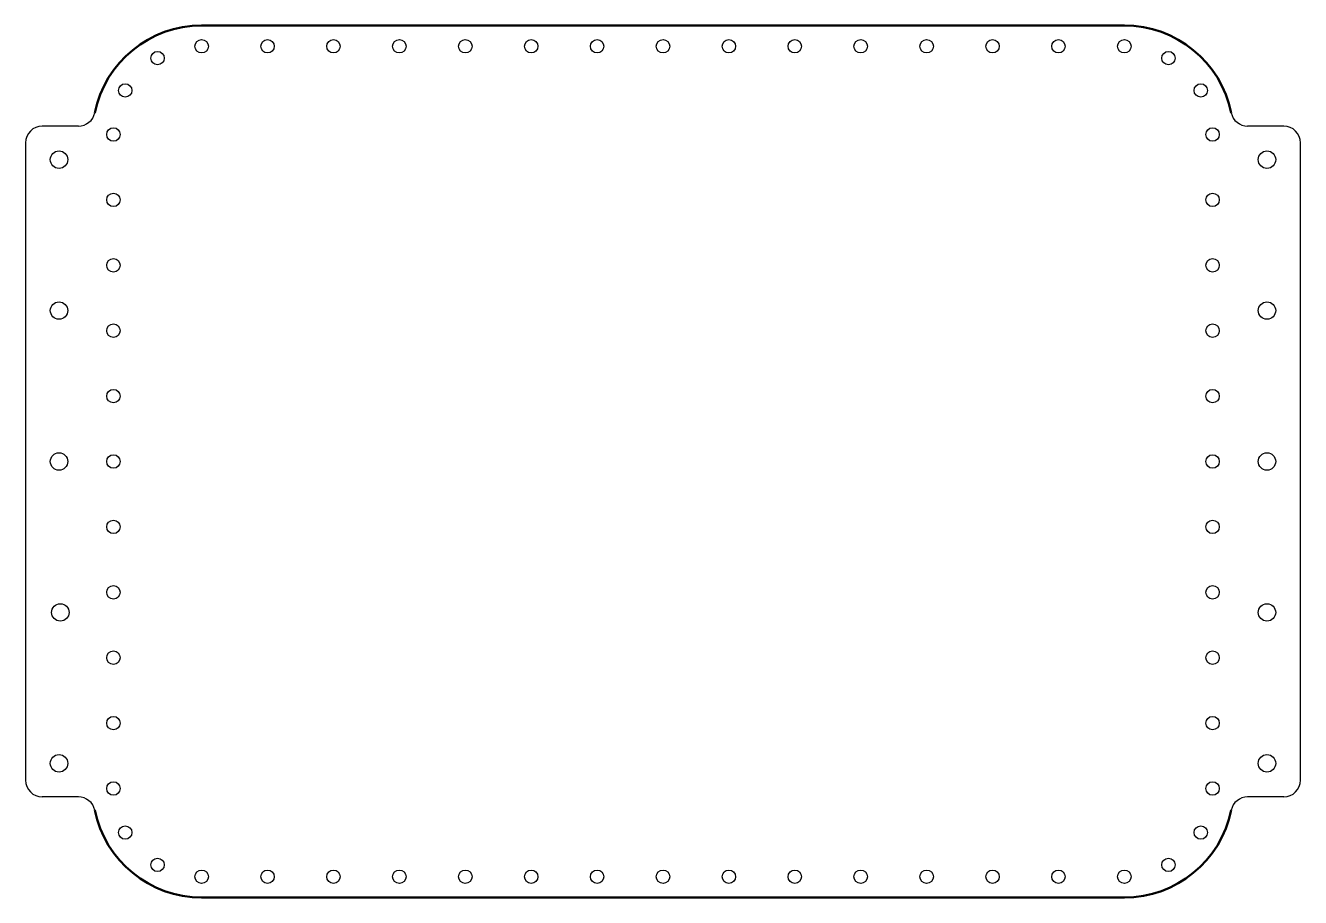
# Model space of a CAD drawing. Header units: inches. Extents: x -9.5 to 9.5, y -6.5 to 6.5.
import ezdxf

# ---------------------------------------------------------------- set-up
doc = ezdxf.new("R2010")
doc.units = ezdxf.units.IN
doc.header["$MEASUREMENT"] = 0
doc.layers.add('Visible (ANSI)', color=7, linetype='Continuous', lineweight=50)

msp = doc.modelspace()

# ---------------------------------------------------------------- linework, layer by layer
for p, q in [((-8.712, 5), (-9.25, 5)), ((9.25, 5), (8.712, 5)), ((-9.5, 4.75), (-9.5, -4.75)), ((9.5, -4.75), (9.5, 4.75)), ((-8.712, -5), (-9.25, -5)), ((9.25, -5), (8.712, -5))]:
    msp.add_line(p, q)
for centre, radius in [((-6.875, 6.19), 0.1), ((-5.893, 6.19), 0.1), ((-4.911, 6.19), 0.1), ((-3.929, 6.19), 0.1), ((-2.946, 6.19), 0.1), ((-1.964, 6.19), 0.1), ((-0.982, 6.19), 0.1), ((0, 6.19), 0.1), ((0.982, 6.19), 0.1), ((1.964, 6.19), 0.1), ((2.946, 6.19), 0.1), ((3.929, 6.19), 0.1), ((4.911, 6.19), 0.1), ((5.893, 6.19), 0.1), ((6.875, 6.19), 0.1), ((-7.532, 6.014), 0.1), ((7.532, 6.014), 0.1), ((-8.014, 5.532), 0.1), ((8.014, 5.532), 0.1), ((-8.19, 4.875), 0.1), ((8.19, 4.875), 0.1), ((-9, 4.5), 0.13), ((9, 4.5), 0.13), ((-8.19, 3.9), 0.1), ((8.19, 3.9), 0.1), ((-8.19, 2.925), 0.1), ((8.19, 2.925), 0.1), ((-9, 2.25), 0.13), ((9, 2.25), 0.13), ((-8.19, 1.95), 0.1), ((8.19, 1.95), 0.1), ((-8.19, 0.975), 0.1), ((8.19, 0.975), 0.1), ((-9, 0), 0.13), ((-8.19, 0), 0.1), ((8.19, 0), 0.1), ((9, 0), 0.13), ((-8.19, -0.975), 0.1), ((8.19, -0.975), 0.1), ((-8.19, -1.95), 0.1), ((8.19, -1.95), 0.1), ((-8.981, -2.25), 0.13), ((9, -2.25), 0.13), ((-8.19, -2.925), 0.1), ((8.19, -2.925), 0.1), ((-8.19, -3.9), 0.1), ((8.19, -3.9), 0.1), ((-9, -4.5), 0.13), ((9, -4.5), 0.13), ((-8.19, -4.875), 0.1), ((8.19, -4.875), 0.1), ((-8.014, -5.532), 0.1), ((8.014, -5.532), 0.1), ((-7.532, -6.014), 0.1), ((7.532, -6.014), 0.1), ((-6.875, -6.19), 0.1), ((-5.893, -6.19), 0.1), ((-4.911, -6.19), 0.1), ((-3.929, -6.19), 0.1), ((-2.946, -6.19), 0.1), ((-1.964, -6.19), 0.1), ((-0.982, -6.19), 0.1), ((0, -6.19), 0.1), ((0.982, -6.19), 0.1), ((1.964, -6.19), 0.1), ((2.946, -6.19), 0.1), ((3.929, -6.19), 0.1), ((4.911, -6.19), 0.1), ((5.893, -6.19), 0.1), ((6.875, -6.19), 0.1)]:
    msp.add_circle(centre, radius)
for centre, start, end in [((-8.712, 5.25), 270, 348.463), ((8.712, 5.25), 191.537, 270), ((-9.25, 4.75), 90, 180), ((9.25, 4.75), 0, 90), ((-9.25, -4.75), 180, 270), ((9.25, -4.75), 270, 0), ((-8.712, -5.25), 11.537, 90), ((8.712, -5.25), 90, 168.463)]:
    msp.add_arc(centre, 0.25, start, end)
at = {"layer": 'Visible (ANSI)'}
for p, q in [((6.875, 6.5), (-6.875, 6.5)), ((-6.875, -6.5), (6.875, -6.5))]:
    msp.add_line(p, q, dxfattribs=at)
for centre, start, end in [((-6.875, 4.875), 90, 168.463), ((6.875, 4.875), 11.537, 90), ((-6.875, -4.875), 191.537, 270), ((6.875, -4.875), 270, 348.463)]:
    msp.add_arc(centre, 1.625, start, end, dxfattribs=at)

doc.saveas('drawing.dxf')
